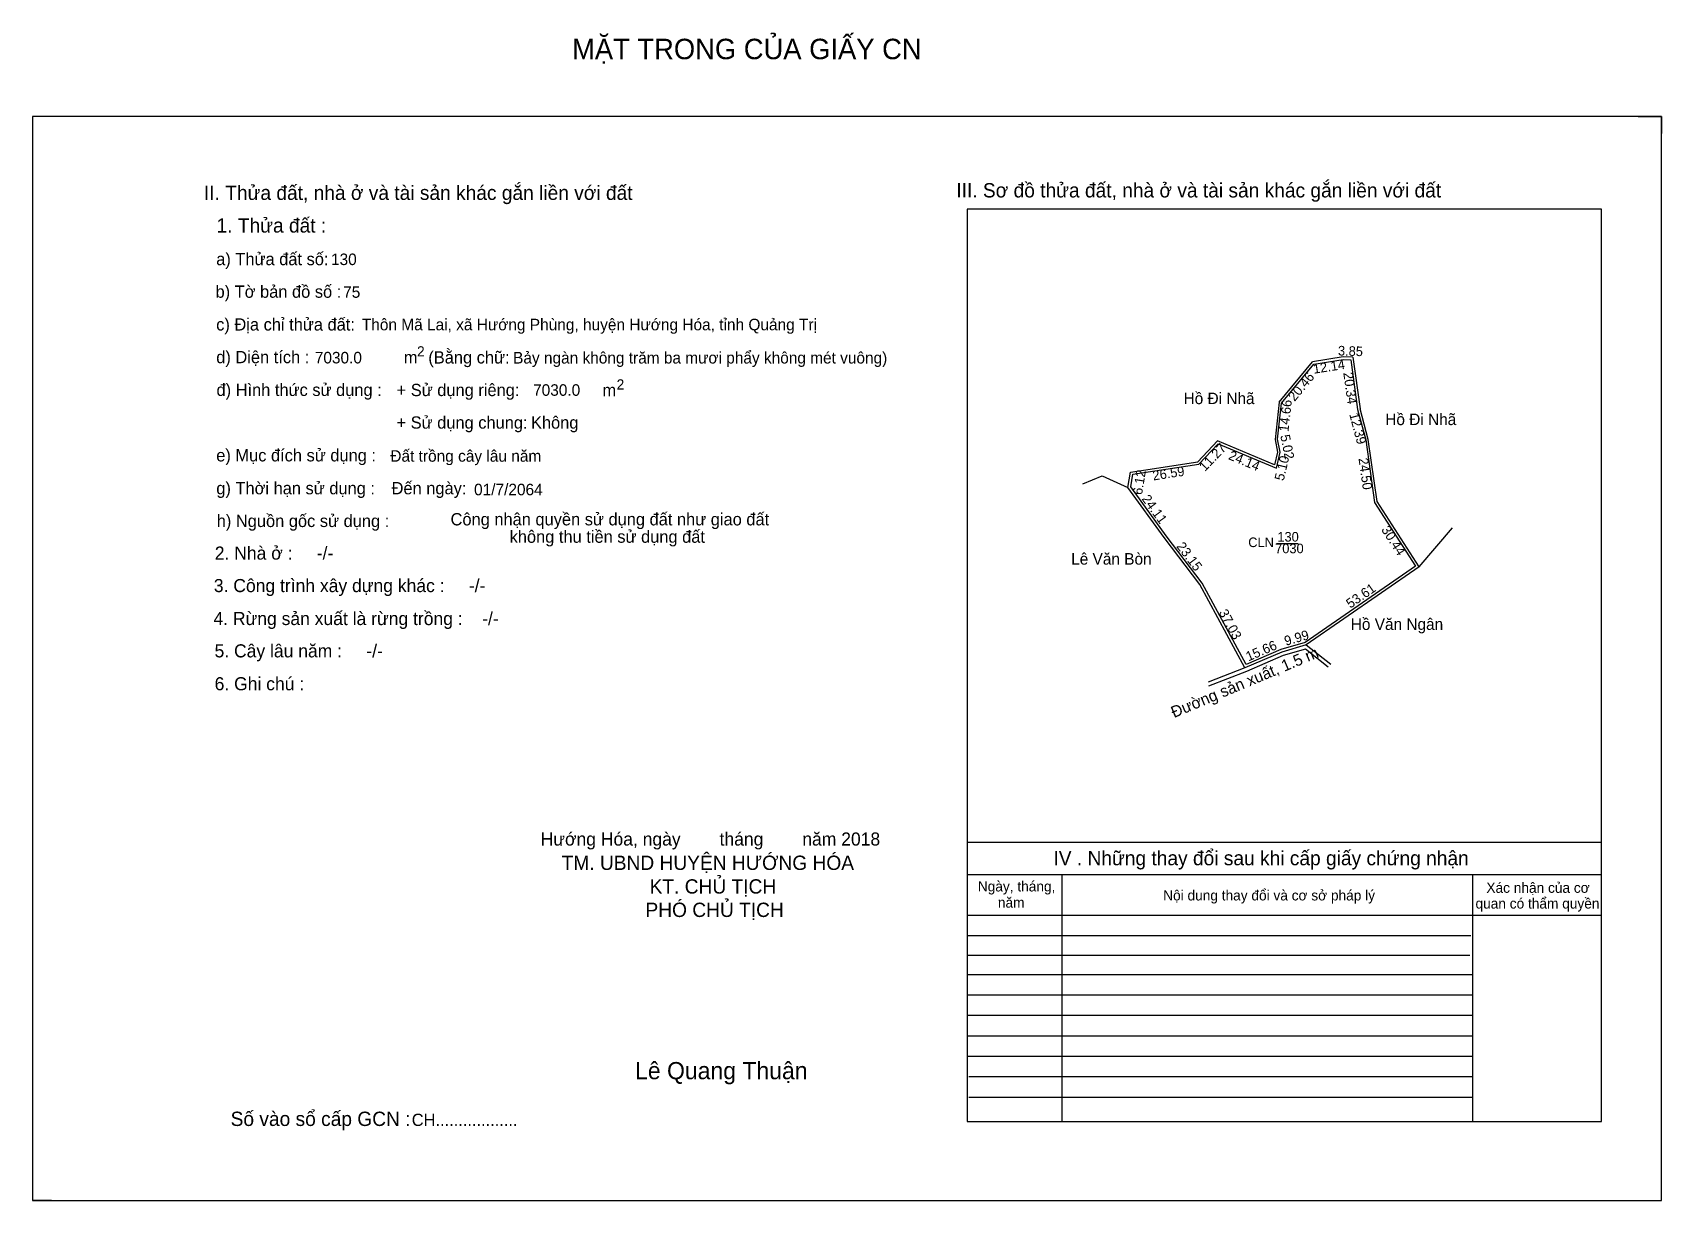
# Model space of a CAD drawing. Extents: x 535373 to 537667, y 1846164 to 1846747.
# Drawn here: x 535373 to 536169, y 1846164 to 1846735 of the extents above; entities that cross this region are included whole.
import ezdxf

# ---------------------------------------------------------------- set-up
doc = ezdxf.new("R2010")
doc.units = 0
for name, color, linetype in [('Default', 7, 'Continuous'), ('Level 10', 7, 'Continuous'), ('Level 6', 7, 'Continuous'), ('Level 63', 7, 'Continuous'), ('Level 7', 7, 'Continuous'), ('Level 8', 7, 'Continuous')]:
    doc.layers.add(name, color=color, linetype=linetype)

msp = doc.modelspace()

# ---------------------------------------------------------------- linework, layer by layer
at = {"layer": 'Level 10'}
for p, q in [((536158.02, 1846693.62), (536169.38, 1846693.62)), ((536169.38, 1846693.62), (536169.38, 1846685.22)), ((535373.22, 1846171.42), (535373.22, 1846163.62)), ((535382.42, 1846163.62), (535373.22, 1846163.62))]:
    msp.add_line(p, q, dxfattribs=at)
msp.add_lwpolyline([(535373.22, 1846163.62), (536169.38, 1846163.62), (536169.38, 1846693.62), (535373.22, 1846693.62)], close=True, dxfattribs=at)
at = {"layer": 'Level 63'}
for p, q in [((536013.77, 1846576.02), (535998.79, 1846573.67)), ((536018.59, 1846575.86), (536013.77, 1846576.02)), ((536018.59, 1846575.86), (536022.09, 1846550.67)), ((535982.54, 1846553.92), (535998.79, 1846573.67)), ((535982.54, 1846553.92), (535980.52, 1846535.71)), ((536026.09, 1846535.71), (536022.09, 1846550.67)), ((535942.7, 1846524.82), (535952.44, 1846535)), ((535980.27, 1846523.36), (535952.44, 1846535)), ((535980.52, 1846535.71), (535981.75, 1846529.56)), ((536030.4, 1846505.39), (536026.09, 1846535.71)), ((535981.75, 1846529.56), (535980.27, 1846523.36)), ((535908.64, 1846512.22), (535909.85, 1846519.77)), ((535909.85, 1846519.77), (535942.7, 1846524.82)), ((535886.52, 1846514.06), (535896.09, 1846517.87)), ((535896.09, 1846517.87), (535908.64, 1846512.22)), ((535926.35, 1846487.84), (535908.64, 1846512.22)), ((536050.91, 1846473.34), (536030.4, 1846505.39)), ((535943.8, 1846464.75), (535926.35, 1846487.84)), ((536050.91, 1846473.34), (536067.2, 1846492.49)), ((535981.22, 1846484.84), (535991.86, 1846484.84)), ((536050.91, 1846473.34), (535995.79, 1846435.22)), ((535965.81, 1846424.04), (535943.8, 1846464.75)), ((535983.79, 1846431.77), (535965.81, 1846424.04)), ((535995.79, 1846435.22), (535983.79, 1846431.77)), ((535995.39, 1846433.16), (535984.42, 1846430)), ((536006.56, 1846424.39), (535995.39, 1846433.16)), ((535995.79, 1846435.22), (536007.72, 1846425.86)), ((535965.81, 1846424.04), (535947.8, 1846417.05)), ((535984.42, 1846430), (535966.52, 1846422.3)), ((535966.52, 1846422.3), (535948.01, 1846415.12))]:
    msp.add_line(p, q, dxfattribs=at)
msp.add_lwpolyline([(536017.5, 1846574.65), (536020.86, 1846550.42), (536024.86, 1846535.46), (536029.2, 1846504.94), (536049.21, 1846473.67), (535995.25, 1846436.37), (535983.36, 1846432.95), (535966.36, 1846425.64), (535944.85, 1846465.42), (535927.35, 1846488.59), (535909.95, 1846512.54), (535910.94, 1846518.67), (535943.31, 1846523.65), (535952.75, 1846533.51), (535981.15, 1846521.64), (535983.02, 1846529.54), (535981.79, 1846535.76), (535983.74, 1846553.41), (535999.45, 1846572.51), (536013.85, 1846574.77)], close=True, dxfattribs=at)
at = {"layer": 'Level 7'}
for p, q in [((536076.14, 1846292.94), (535830.02, 1846292.94)), ((536075.7, 1846283.46), (535830.02, 1846283.46)), ((536076.98, 1846273.98), (535830.02, 1846273.98)), ((536076.98, 1846263.98), (535830.02, 1846263.98)), ((536076.98, 1846253.98), (535830.02, 1846253.98)), ((536076.98, 1846243.98), (535830.02, 1846243.98)), ((536076.98, 1846233.98), (535830.02, 1846233.98)), ((536076.98, 1846223.98), (535830.82, 1846223.98)), ((536076.98, 1846213.98), (535830.82, 1846213.98))]:
    msp.add_line(p, q, dxfattribs=at)
at = {"layer": 'Level 8'}
for p, q in [((536140.02, 1846648.22), (535830.02, 1846648.22)), ((535830.02, 1846648.22), (535830.02, 1846202.22)), ((536140.02, 1846202.22), (536140.02, 1846648.22)), ((536140.02, 1846338.62), (535830.02, 1846338.62)), ((536140.02, 1846322.9), (535830.02, 1846322.9)), ((535876.3, 1846322.9), (535876.3, 1846202.22)), ((536076.98, 1846322.9), (536076.98, 1846202.22)), ((536140.02, 1846302.9), (535830.02, 1846302.9)), ((535830.02, 1846202.22), (536140.02, 1846202.22))]:
    msp.add_line(p, q, dxfattribs=at)

# ---------------------------------------------------------------- texts
at = {"layer": 'Default'}
for s, p in [('e) Mục đích sử dụng :', (535463, 1846524.96)), ('g) Thời hạn sử dụng :', (535463.03, 1846508.88)), ('Đến ngày:', (535548.7, 1846508.88)), ('h) Nguồn gốc sử dụng :', (535463.23, 1846492.88)), ('Công nhận quyền sử dụng đất như giao đất', (535577.53, 1846493.68)), ('không thu tiền sử dụng đất', (535606.39, 1846485.18))]:
    msp.add_text(s, height=6, dxfattribs=at).set_placement(p)
at = {"layer": 'Level 6'}
for s, height, p in [('130', 5.632, (535519.09, 1846620.96)), ('75', 5.632, (535525.03, 1846604.97)), ('Thôn Mã Lai, xã Hướng Phùng, huyện Hướng Hóa, tỉnh Quảng Trị', 5.64, (535534.15, 1846589.07)), ('7030.0', 5.632, (535511.17, 1846572.88)), ('Bảy ngàn không trăm ba mươi phẩy không mét vuông)', 5.632, (535608.1, 1846572.83)), ('7030.0', 5.632, (535617.87, 1846557.05)), ('Đất trồng cây lâu năm', 5.64, (535548.08, 1846524.82)), ('01/7/2064', 5.64, (535589, 1846508.4))]:
    msp.add_text(s, height=height, dxfattribs=at).set_placement(p)
at = {"layer": 'Level 63'}
for s, height, rotation, p in [('12.14', 4.688, 8.91127, (535999.47, 1846567.81)), ('3.85', 4.688, 358.06607, (536011.21, 1846576.81)), ('20.46', 4.688, 50.55297, (535990.09, 1846554.02)), ('20.34', 4.688, 277.91104, (536013.86, 1846568.25)), ('14.66', 4.688, 83.69434, (535987.06, 1846539.27)), ('12.39', 4.688, 284.96716, (536016.74, 1846548.06)), ('11.27', 4.687, 46.25865, (535946.24, 1846519.77)), ('5.02', 4.688, 281.26514, (535983.06, 1846537.59)), ('24.14', 4.688, 337.31257, (535957.37, 1846526.16)), ('5.10', 4.687, 76.61791, (535984.72, 1846515.22)), ('24.50', 4.688, 278.09373, (536021.3, 1846526.39)), ('6.12', 4.688, 80.87643, (535915.5, 1846508.36)), ('26.59', 4.687, 8.73961, (535921.02, 1846515.62)), ('24.11', 4.688, 305.99069, (535915.14, 1846506.62)), ('30.44', 4.688, 302.61988, (536032.24, 1846491.61)), ('23.15', 4.688, 307.08273, (535932.09, 1846483.36)), ('53.61', 4.688, 34.65933, (536017.31, 1846452.92)), ('37.03', 4.688, 298.39927, (535952.86, 1846451.12)), ('9.99', 4.688, 16.03994, (535985.8, 1846434.77)), ('Đường sản xuất, 1.5 m', 5.625, 22.74561, (535931.11, 1846399.45)), ('15.66', 4.687, 23.28989, (535967.51, 1846427.15))]:
    msp.add_text(s, height=height, rotation=rotation, dxfattribs=at).set_placement(p)
for s, height, p in [('Hồ Đi Nhã', 5.625, (535935.81, 1846552.97)), ('Hồ Đi Nhã', 5.625, (536034.4, 1846542.72)), ('CLN', 4.688, (535967.42, 1846483.07)), ('130', 4.688, (535981.66, 1846485.76)), ('Lê Văn Bòn', 5.625, (535880.87, 1846474.5)), ('7030', 4.688, (535980.56, 1846480.07)), ('Hồ Văn Ngân', 5.625, (536017.54, 1846442.58)), ('D', 0.0125, (536006.56, 1846424.39)), ('D', 0.0125, (536006.56, 1846424.39)), ('D', 0.0125, (536006.56, 1846424.39))]:
    msp.add_text(s, height=height, dxfattribs=at).set_placement(p)
at = {"layer": 'Level 7'}
for s, height, p in [('MẶT TRONG CỦA GIẤY CN', 9.9996, (535636.91, 1846721.62)), ('II. Thửa đất, nhà ở và tài sản khác gắn liền với đất', 6.9996, (535456.98, 1846652.82)), ('III. Sơ đồ thửa đất, nhà ở và tài sản khác gắn liền với đất', 6.9996, (535824.73, 1846654.02)), ('1. Thửa đất :', 6.9996, (535463.13, 1846636.85)), ('a) Thửa đất số:', 6, (535462.98, 1846620.9)), ('b) Tờ bản đồ số :', 6, (535462.65, 1846604.98)), ('c) Địa chỉ thửa đất:', 6, (535462.97, 1846588.95)), ('d) Diện tích :', 6, (535463, 1846572.97)), ('m', 6, (535554.67, 1846572.85)), ('2', 5, (535561.14, 1846576.27)), ('(Bằng chữ:', 6, (535566.66, 1846572.83)), ('đ) Hình thức sử dụng :', 6, (535463.12, 1846556.95)), ('+ Sử dụng riêng:', 6, (535551.16, 1846556.89)), ('m', 6, (535651.77, 1846556.79)), ('2', 5, (535658.71, 1846560.11)), ('+ Sử dụng chung:', 6, (535551.12, 1846540.98)), ('Không', 6, (535616.83, 1846540.98)), ('2. Nhà ở :     -/-', 6.3996, (535462.28, 1846476.94)), ('3. Công trình xây dựng khác :     -/-', 6.3996, (535461.82, 1846461.06)), ('4. Rừng sản xuất là rừng trồng :    -/-', 6.3996, (535461.63, 1846444.94)), ('5. Cây lâu năm :     -/-', 6.3996, (535462.17, 1846429.14)), ('6. Ghi chú :', 6.3996, (535462.21, 1846413.06)), ('Hướng Hóa, ngày        tháng        năm 2018', 6.4001, (535621.55, 1846337.13)), ('IV . Những thay đổi sau khi cấp giấy chứng nhận', 6.9996, (535872.21, 1846327.5)), ('TM. UBND HUYỆN HƯỚNG HÓA', 7.0001, (535631.82, 1846325.21)), ('KT. CHỦ TỊCH', 7.0001, (535674.81, 1846313.65)), ('Ngày, tháng,', 5, (535835.24, 1846314.7)), ('Xác nhận của cơ', 5, (536083.83, 1846314.02)), ('PHÓ CHỦ TỊCH', 6.9996, (535672.79, 1846302.21)), ('năm', 5, (535845.05, 1846306.78)), ('Nội dung thay đổi và cơ sở pháp lý', 5, (535925.85, 1846310.3)), (' quan có thẩm quyền', 5, (536076.65, 1846306.34)), ('Lê Quang Thuận', 8.3995, (535667.72, 1846222.88)), ('Số vào sổ cấp GCN :', 6.9996, (535470.02, 1846200.02)), ('CH..................', 6, (535558.55, 1846200.02))]:
    msp.add_text(s, height=height, dxfattribs=at).set_placement(p)

doc.saveas('drawing.dxf')
